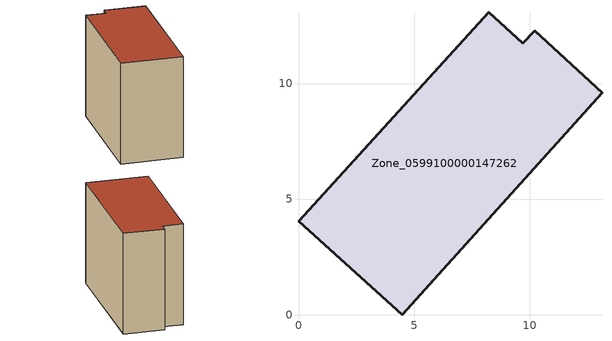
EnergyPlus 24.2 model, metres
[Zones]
Zone_0599100000147262
 floor ground (C_G): 4.5,0 0,4.05 8.23,13.08 9.7,11.75 10.21,12.29 13.13,9.61 z0
 wall outside (C_F): 4.5,0 13.13,9.61 10.21,12.29 9.7,11.75 8.23,13.08 0,4.05 4.5,0 z0:10.11
 roof outside (C_R): 0,4.05 4.5,0 13.13,9.61 10.21,12.29 9.7,11.75 8.23,13.08 z10.11
[BUILDING]
Pand.0599100000147262: North Axis=0; Terrain=City; Loads Convergence Tolerance Value=0.04; Temperature Convergence Tolerance Value=0.4; Solar Distribution=FullExterior; Maximum Number of Warmup Days=25; Minimum Number of Warmup Days=1
[Site:Location]
Rotterdam.The.Hague.AP_ZH_NLD Design_Conditions: Latitude=51.96; Longitude=4.45; Time Zone=1; Elevation=-4.5
[SITE:GROUNDTEMPERATURE:BUILDINGSURFACE]
18, 18, 18, 18, 18, 18, 18, 18, 18, 18, 18, 18
[MATERIAL] Thermal Absorptance=0.9; Solar Absorptance=0.7; Visible Absorptance=0.7
Name | Roughness | Thickness | Conductivity | Density | Specific Heat
G.TI.1946 | MediumSmooth | 0.15 | 1 | 540 | 1210
F.TI.1946 | Rough | 0.3 | 0.857143 | 1920 | 840
R.TI.1946 | MediumRough | 0.2 | 0.1 | 1500 | 1000
[CONSTRUCTION]
C_G: G.TI.1946
C_F: F.TI.1946
C_R: R.TI.1946
[ZONE]
Zone_0599100000147262: Type=1; Multiplier=1; Ceiling Height=Autocalculate; Volume=Autocalculate; Floor Area=autocalculate; Part of Total Floor Area=Yes
[ZONEINFILTRATION:DESIGNFLOWRATE]
Infil_Zone_0599100000147262: Zone or ZoneList or Space or SpaceList=Zone_0599100000147262; Schedule=AlwaysOn; Design Flow Rate Calculation Method=Flow/Area; Flow Rate per Floor Area=0.003; Constant Term Coefficient=1; Temperature Term Coefficient=0; Velocity Term Coefficient=0; Velocity Squared Term Coefficient=0
[HVACTEMPLATE:ZONE:IDEALLOADSAIRSYSTEM]
Zone_0599100000147262: Maximum Heating Supply Air Temperature=50; Minimum Cooling Supply Air Temperature=13; Maximum Heating Supply Air Humidity Ratio=0.0156; Minimum Cooling Supply Air Humidity Ratio=0.0077; Heating Limit=NoLimit; Cooling Limit=NoLimit; Dehumidification Control Type=ConstantSensibleHeatRatio; Cooling Sensible Heat Ratio=0.7; Dehumidification Setpoint=60; Humidification Control Type=None; Humidification Setpoint=30; Outdoor Air Method=None; Outdoor Air Flow Rate per Person=0.00944; Outdoor Air Flow Rate per Zone Floor Area=0; Outdoor Air Flow Rate per Zone=0; Demand Controlled Ventilation Type=None; Outdoor Air Economizer Type=NoEconomizer; Heat Recovery Type=None; Sensible Heat Recovery Effectiveness=0.7; Latent Heat Recovery Effectiveness=0.65
[ZONECONTROL:THERMOSTAT]
ThermostatControl_Zone_0599100000147262: Zone or ZoneList=Zone_0599100000147262; Control Type Schedule=DualSetpointControlType; Control 1=Thermostat_Zone_0599100000147262; Temperature Difference Between Cutout And Setpoint=0
[THERMOSTATSETPOINT:DUALSETPOINT]
Thermostat_Zone_0599100000147262: Heating Setpoint Temperature Schedule=HeatingSetpoint_Zone_0599100000147262; Cooling Setpoint Temperature Schedule=CoolingSetpoint_Zone_0599100000147262
[SCHEDULE:COMPACT]
HeatingSetpoint_Zone_0599100000147262: Through: 12/31, For: AllDays, Until: 24:00, 21
CoolingSetpoint_Zone_0599100000147262: Through: 12/31, For: AllDays, Until: 24:00, 24
DualSetpointControlType: Through: 12/31, For: AllDays, Until: 24:00, 4
AlwaysOn: Through: 12/31, For: AllDays, Until: 24:00, 1
